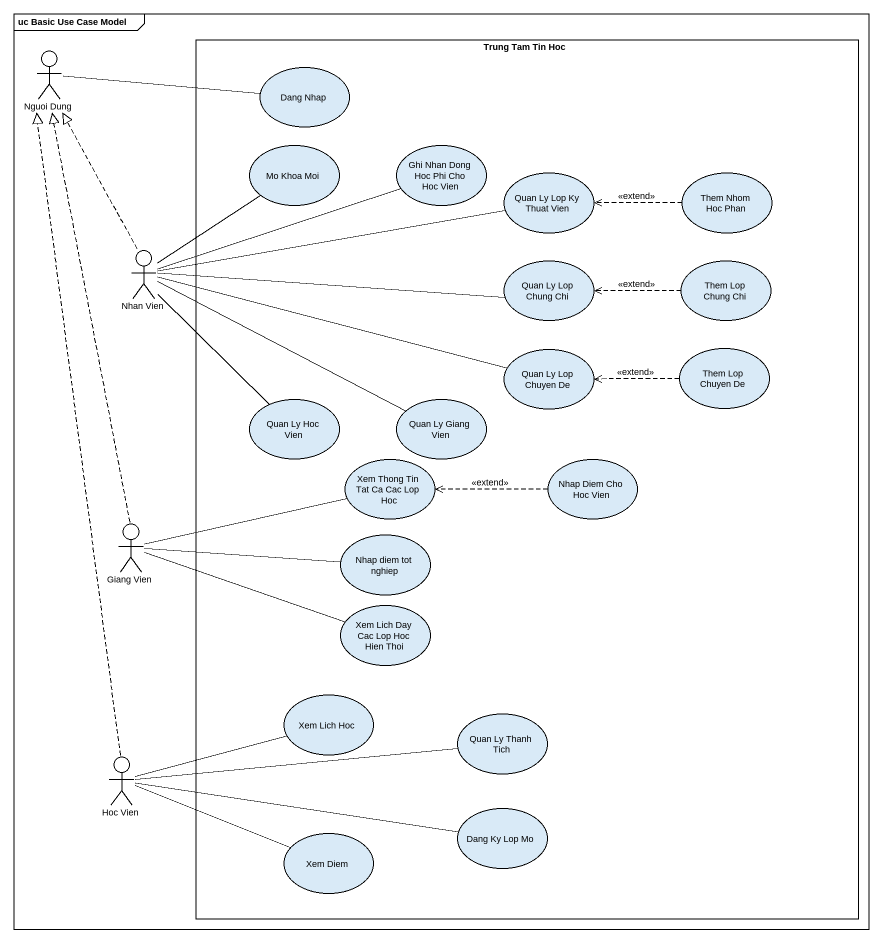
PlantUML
@startuml
mainframe uc Basic Use Case Model
actor "Nguoi Dung" as Nguoi_Dung
rectangle "Trung Tam Tin Hoc" as Trung_Tam_Tin_Hoc {
  usecase "Dang Nhap" as Dang_Nhap
  usecase "Mo Khoa Moi" as Mo_Khoa_Moi
  usecase "Ghi Nhan Dong Hoc Phi Cho Hoc Vien" as Ghi_Nhan_Dong_Hoc_Phi_Cho
  usecase "Quan Ly Lop Ky Thuat Vien" as Quan_Ly_Lop_Ky_Thuat_Vien
  usecase "Them Nhom Hoc Phan" as Them_Nhom_Hoc_Phan
  usecase "Quan Ly Lop Chung Chi" as Quan_Ly_Lop_Chung_Chi
  usecase "Them Lop Chung Chi" as Them_Lop_Chung_Chi
  usecase "Quan Ly Lop Chuyen De" as Quan_Ly_Lop_Chuyen_De
  usecase "Them Lop Chuyen De" as Them_Lop_Chuyen_De
  usecase "Quan Ly Hoc Vien" as Quan_Ly_Hoc_Vien
  usecase "Quan Ly Giang Vien" as Quan_Ly_Giang_Vien
  usecase "Xem Thong Tin Tat Ca Cac Lop Hoc" as Xem_Thong_Tin_Tat_Ca_Cac
  usecase "Nhap Diem Cho Hoc Vien" as Nhap_Diem_Cho_Hoc_Vien
  usecase "Nhap diem tot nghiep" as Nhap_diem_tot_nghiep
  usecase "Xem Lich Day Cac Lop Hoc Hien Thoi" as Xem_Lich_Day_Cac_Lop_Hoc
  usecase "Xem Lich Hoc" as Xem_Lich_Hoc
  usecase "Quan Ly Thanh Tich" as Quan_Ly_Thanh_Tich
  usecase "Xem Diem" as Xem_Diem
  usecase "Dang Ky Lop Mo" as Dang_Ky_Lop_Mo
}
actor "Nhan Vien" as Nhan_Vien
actor "Giang Vien" as Giang_Vien
actor "Hoc Vien" as Hoc_Vien
Nguoi_Dung -right- Dang_Nhap
Ghi_Nhan_Dong_Hoc_Phi_Cho -left- Nhan_Vien
Quan_Ly_Lop_Ky_Thuat_Vien -left- Nhan_Vien
Them_Nhom_Hoc_Phan .left.> Quan_Ly_Lop_Ky_Thuat_Vien : <<extend>>
Nhan_Vien .up.|> Nguoi_Dung
Nhan_Vien -up- Mo_Khoa_Moi
Nhan_Vien -- Quan_Ly_Hoc_Vien
Nhan_Vien -right- Quan_Ly_Giang_Vien
Quan_Ly_Lop_Chung_Chi -left- Nhan_Vien
Them_Lop_Chung_Chi .left.> Quan_Ly_Lop_Chung_Chi : <<extend>>
Quan_Ly_Lop_Chuyen_De -left- Nhan_Vien
Them_Lop_Chuyen_De .left.> Quan_Ly_Lop_Chuyen_De : <<extend>>
Xem_Thong_Tin_Tat_Ca_Cac -left- Giang_Vien
Nhap_Diem_Cho_Hoc_Vien .left.> Xem_Thong_Tin_Tat_Ca_Cac : <<extend>>
Giang_Vien .up.|> Nguoi_Dung
Giang_Vien -right- Nhap_diem_tot_nghiep
Giang_Vien -right- Xem_Lich_Day_Cac_Lop_Hoc
Xem_Lich_Hoc -left- Hoc_Vien
Hoc_Vien .up.|> Nguoi_Dung
Hoc_Vien -right- Quan_Ly_Thanh_Tich
Hoc_Vien -right- Dang_Ky_Lop_Mo
Xem_Diem -left- Hoc_Vien
@enduml
